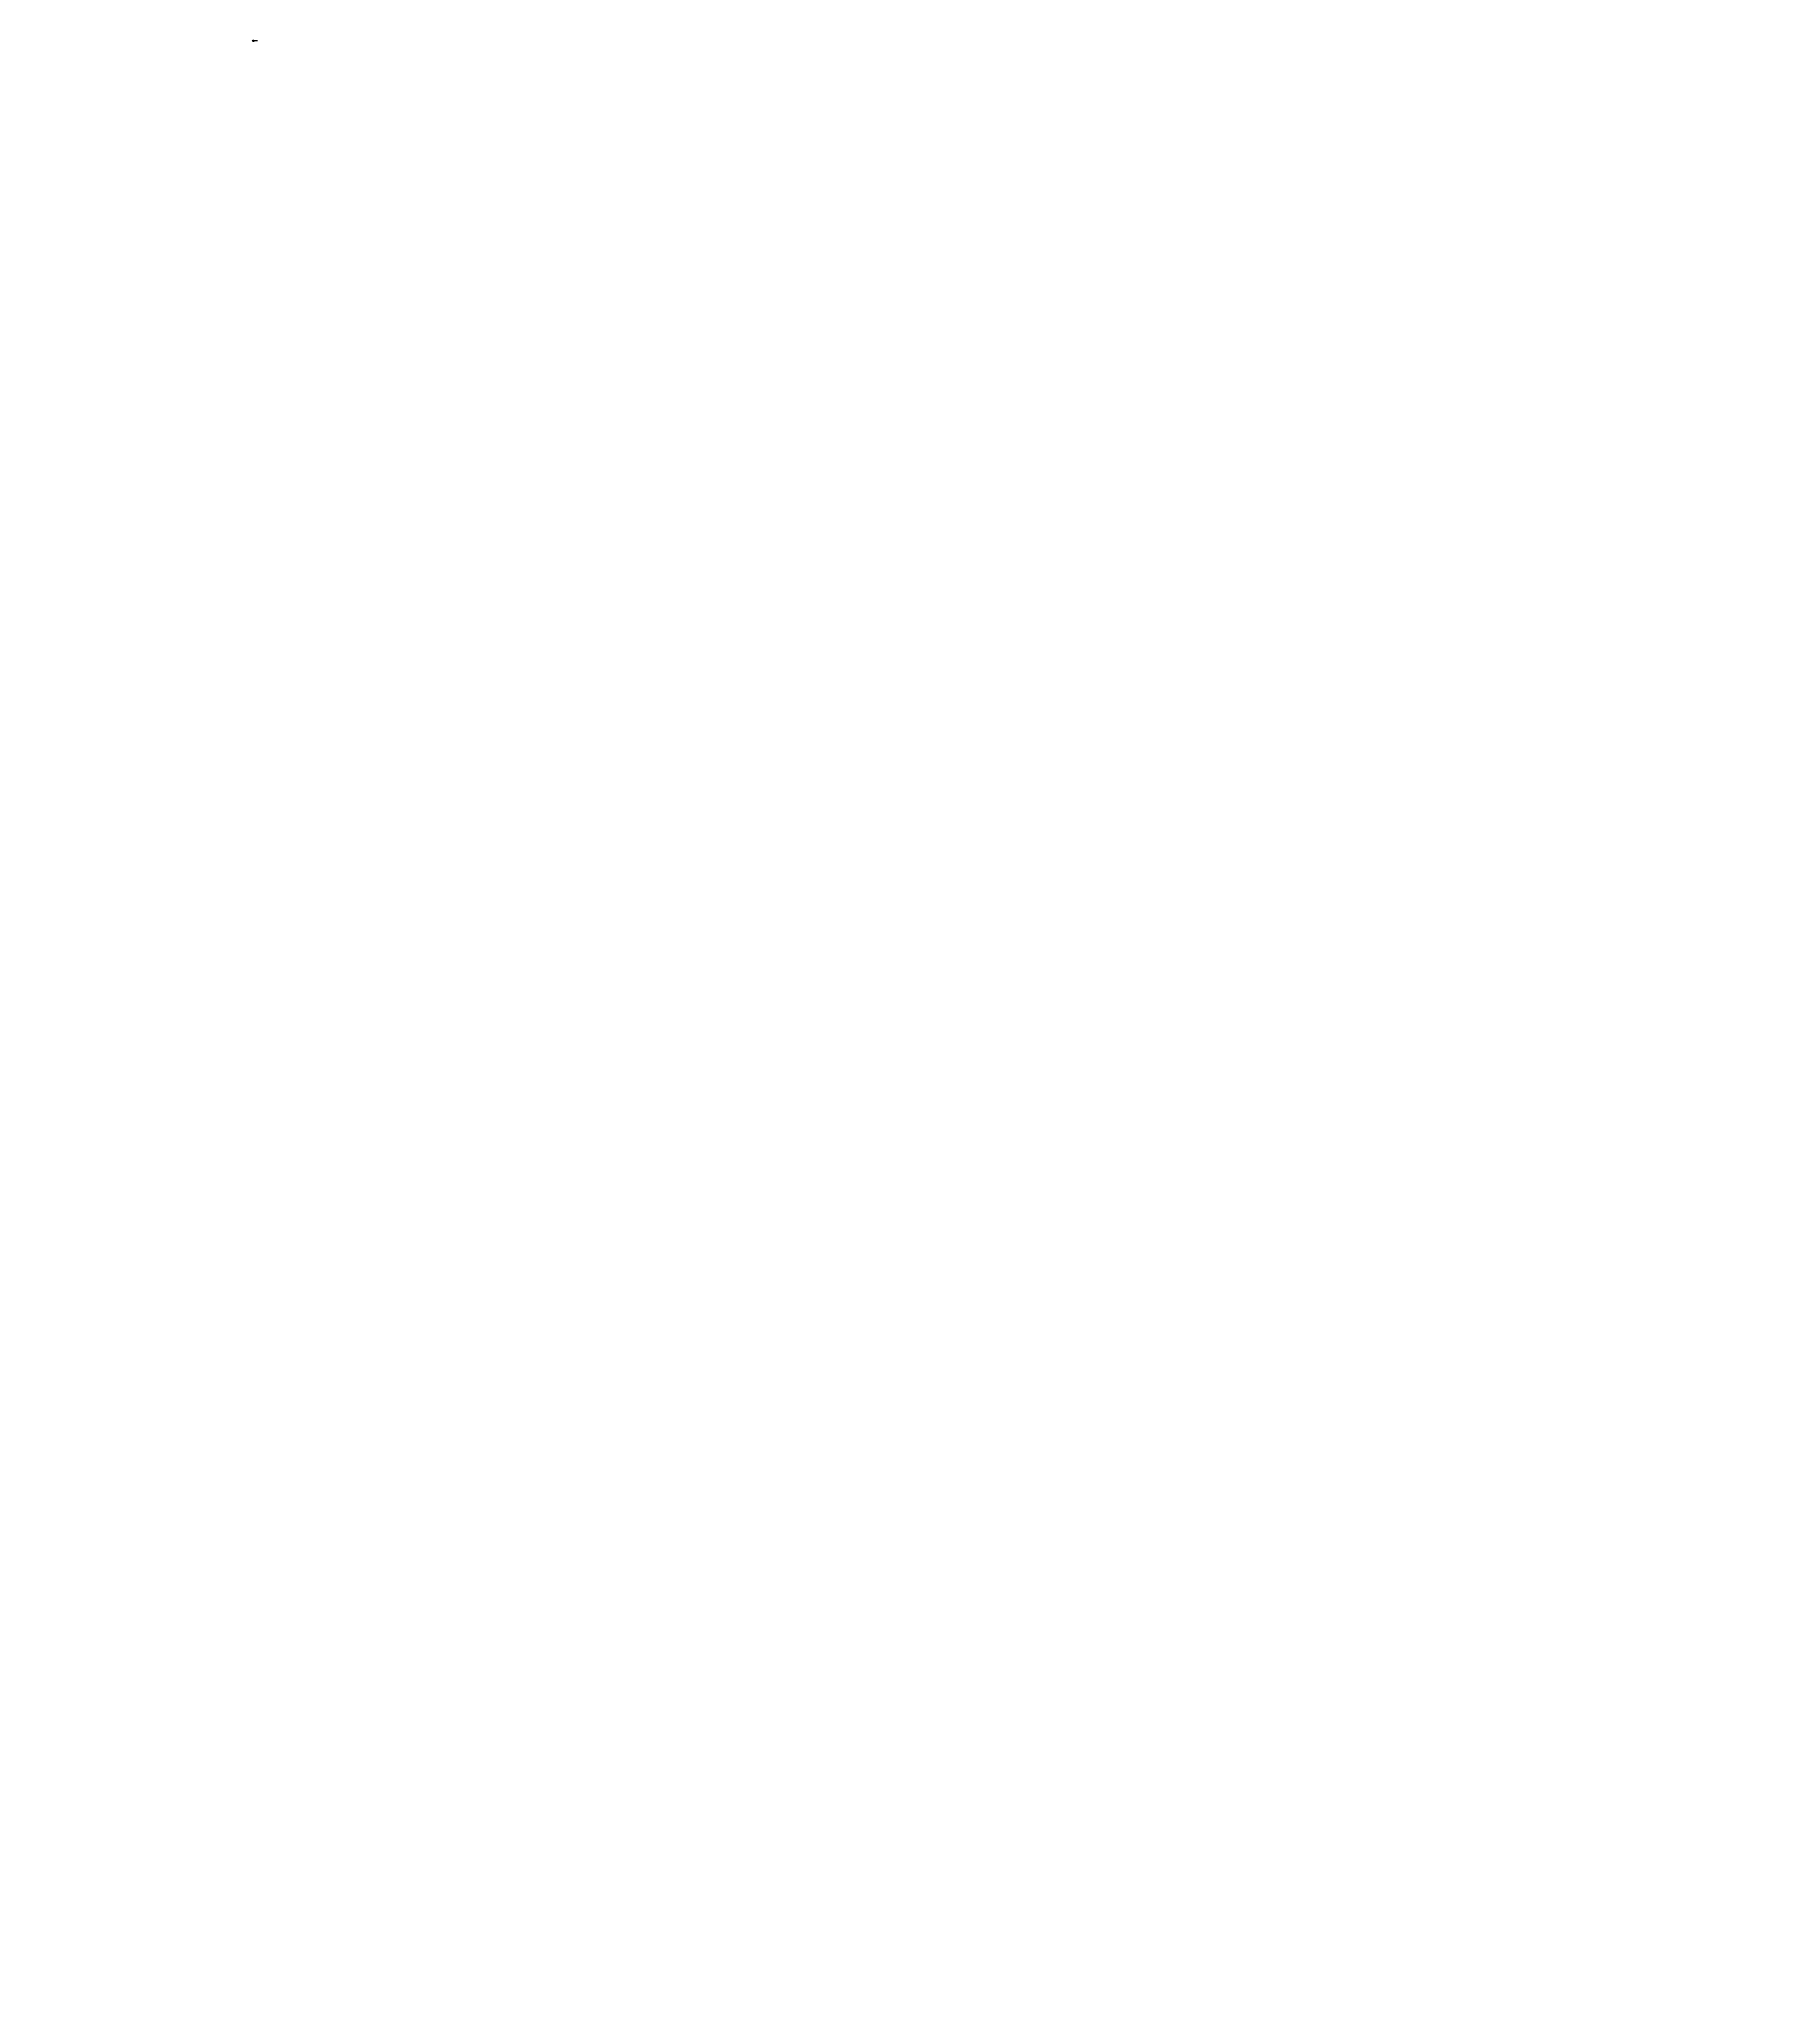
# Model space of a CAD drawing. Header units: millimetres. Extents: x -361702973 to 361248309, y -278557090 to 278849308.
# Drawn here: x -8536910 to 229927779, y -278557090 to -8826205 of the extents above; entities that cross this region are included whole.
import ezdxf

# ---------------------------------------------------------------- set-up
doc = ezdxf.new("R2010")
doc.units = ezdxf.units.MM
doc.header["$MEASUREMENT"] = 0
doc.layers.add('KT-Ghi chu', color=7, linetype='Continuous', lineweight=15)
doc.styles.add('font unicode ccu', font='arial.ttf')

# ---------------------------------------------------------------- blocks, each defined once
blk = doc.blocks.new('CAODOSAN')
at = {"layer": 'KT-Ghi chu'}
h = blk.add_hatch(color=256, dxfattribs=at)
edge = h.paths.add_edge_path()
edge.add_ellipse((286, 0), major_axis=(130, 130), ratio=1, start_angle=45, end_angle=135)
edge.add_line((102, 0), (286, 0))
edge.add_line((286, 0), (286, 184))
h = blk.add_hatch(color=256, dxfattribs=at)
edge = h.paths.add_edge_path()
edge.add_ellipse((286, 0), major_axis=(130, 130), ratio=1, start_angle=225, end_angle=315)
edge.add_line((469, 0), (286, 0))
edge.add_line((286, 0), (286, -184))
for p, q in [((1537, -4), (0, 0)), ((286, 286), (286, -286))]:
    blk.add_line(p, q, dxfattribs=at)
blk.add_circle((286, 0), 184, dxfattribs=at)
at = {"style": 'font unicode ccu'}
for tag, p in [('FL', (493, 59)), ('SL', (490, -292))]:
    blk.add_attdef(tag, p, '', height=230, dxfattribs=at)

msp = doc.modelspace()

# ---------------------------------------------------------------- block references
ref = msp.add_blockref('CAODOSAN', (20690410.3, -9056352.8, 0), dxfattribs=dict(xscale=474.6021961246653, yscale=474.6021961246653, zscale=474.6021961246653))
ref.add_attrib('FL', '+76.600', (20924622.4, -9028170.3, 0), dxfattribs={"color": 3, "height": 110740.51, "style": 'font unicode ccu', "width": 0.8})

doc.saveas('drawing.dxf')
